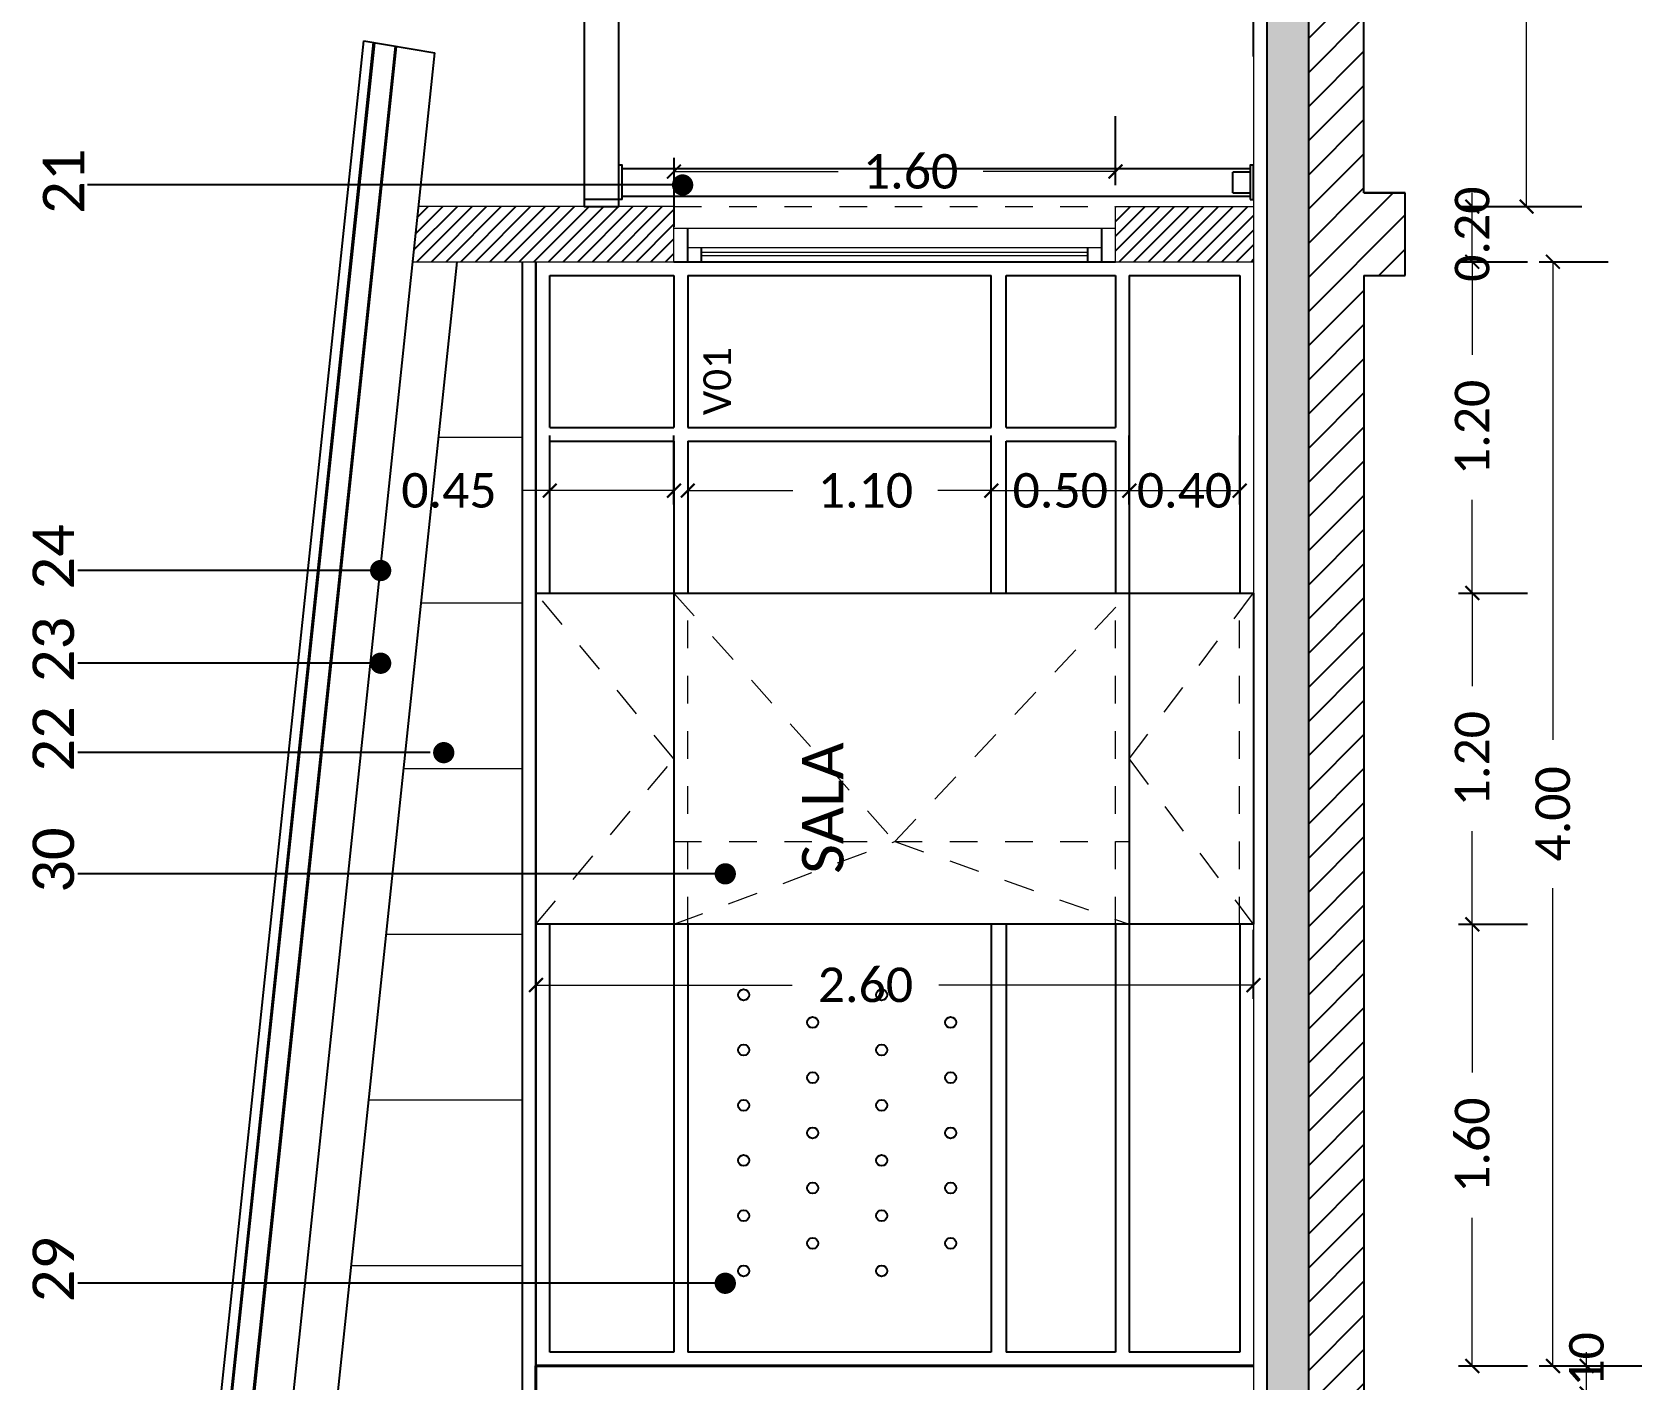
# Model space of a CAD drawing. Header units: metres. Extents: x -127.2 to -72.7, y -10.7 to 45.9.
# Drawn here: x -121.21 to -115.38, y 16.03 to 20.92 of the extents above; entities that cross this region are included whole.
import ezdxf
from ezdxf.enums import TextEntityAlignment as Align

# ---------------------------------------------------------------- set-up
doc = ezdxf.new("R2010")
doc.units = ezdxf.units.M
doc.header["$LTSCALE"] = 0.05
doc.header["$MEASUREMENT"] = 0
for name, pattern in [('DASHED', [0.75, 0.5, -0.25]), ('DASHED2', [9.525, 6.35, -3.175]), ('STYLE_01', [0.41664, 0.20828, -0.20836])]:
    doc.linetypes.add(name, pattern=pattern)
for name, color, linetype, lineweight in [('0-COT-1-50', 3, 'Continuous', 5), ('0-T-1-75-TEXTOS', 4, 'Continuous', 5), ('2.CORTE CENEFA PERGOLA', 2, 'Continuous', 25), ('2.CORTE CHAPA', 3, 'Continuous', 25), ('2.CORTE MURO EXTERIOR', 4, 'Continuous', 18), ('3. LINEA SOLADO', 4, 'Continuous', 18), ('3SA TEXTO 1-75', 1, 'Continuous', 0), ('6', 252, 'Continuous', 25), ('APERTURAS', 251, 'STYLE_01', 18), ('CARPINTERIAS', 1, 'Continuous', 25), ('cotas', 1, 'Continuous', 0), ('flechitas', 2, 'Continuous', 25), ('LINEAS PUNTEADAS VARIAS', 251, 'DASHED2', 9), ('Muros en Corte', 3, 'Continuous', 40)]:
    doc.layers.add(name, color=color, linetype=linetype, lineweight=lineweight)
for name, color, linetype in [('2.CORTE PLATEA', 4, 'Continuous'), ('3.VISTA EQUIPAMIENTO FIJO', 1, 'Continuous'), ('HATCH', 1, 'Continuous')]:
    doc.layers.add(name, color=color, linetype=linetype)
doc.layers.add('2.CORTE RELLENO MURO', color=7, linetype='Continuous', true_color=0x9e9e9e)
doc.styles.add('1-50-TEXTO-CAL', font='calibri.ttf', dxfattribs={"height": 0.125})
doc.styles.add('TCH-1-50-CA', font='calibri.ttf', dxfattribs={"height": 0.1})
doc.styles.add('TCH-1-75-CA', font='calibri.ttf', dxfattribs={"height": 0.15})
doc.dimstyles.new('1-50-COTAS', dxfattribs={"dimtxt": 0.12, "dimasz": 0.1, "dimexe": 0.2, "dimexo": 0.02, "dimgap": 0.1, "dimtad": 0, "dimtoh": 1, "dimzin": 0, "dimdsep": 46, "dimtxsty": '1-50-TEXTO-CAL', "dimblk": 'ARCHTICK', "dimcen": 2, "dimclrd": 256, "dimclre": 250, "dimclrt": 256, "dimadec": 0, "dimazin": 0, "dimtfac": 1, "dimtmove": 0, "dimatfit": 3, "dimldrblk": 'DOT', "dimfxl": 1, "dimfxlon": 1, "dimtzin": 0, "dimlwd": -1, "dimarcsym": 0})

# ---------------------------------------------------------------- blocks, each defined once
blk = doc.blocks.new('_ArchTick')
at = {"color": 0, "linetype": 'ByBlock', "const_width": 0.15}
blk.add_lwpolyline([(-0.5, -0.5), (0.5, 0.5)], dxfattribs=at)
blk = doc.blocks.new('*D38')
at = {"layer": '0-COT-1-50', "color": 250, "lineweight": -2, "transparency": 16777216}
for p, q in [((-116.0428, 17.6837), (-115.7928, 17.6837)), ((-116.0428, 16.0837), (-115.7928, 16.0837))]:
    blk.add_line(p, q, dxfattribs=at)
at = {"layer": '0-COT-1-50', "transparency": 16777216}
for p, q in [((-115.9928, 17.6837), (-115.9928, 17.1465)), ((-115.9928, 16.0837), (-115.9928, 16.6209))]:
    blk.add_line(p, q, dxfattribs=at)
at = {"layer": 'Defpoints', "color": 0, "transparency": 16777216}
for p in [(-116.1909, 17.6837, 0), (-115.9928, 17.6837), (-116.1909, 16.0837, 0)]:
    blk.add_point(p, dxfattribs=at)
at = {"layer": '0-COT-1-50', "transparency": 16777216, "xscale": 0.05, "yscale": 0.05, "zscale": 0.05}
for p, rotation in [((-115.9928, 17.6837), 90), ((-115.9928, 16.0837), 270)]:
    blk.add_blockref('_ArchTick', p, dxfattribs=dict(at, rotation=rotation))
at = {"layer": '0-COT-1-50', "transparency": 16777216, "insert": (-115.9928, 16.8837), "char_height": 0.125, "attachment_point": 5, "rotation": 90, "style": '1-50-TEXTO-CAL'}
blk.add_mtext('1.60', dxfattribs=at)
blk = doc.blocks.new('_Dot')
at = {"color": 0, "linetype": 'ByBlock', "lineweight": -2}
blk.add_line((-0.5, 0), (-1, 0), dxfattribs=at)
at = {"color": 0, "linetype": 'ByBlock', "const_width": 0.343}
blk.add_lwpolyline([(-0.171, 0, 1), (0.171, 0, 1)], format="xyb", close=True, dxfattribs=at)
blk = doc.blocks.new('*D39')
at = {"layer": '0-COT-1-50', "color": 250, "lineweight": -2, "transparency": 16777216}
for p, q in [((-115.7506, 20.0837), (-115.5006, 20.0837)), ((-115.7506, 16.0837), (-115.5006, 16.0837))]:
    blk.add_line(p, q, dxfattribs=at)
at = {"layer": '0-COT-1-50', "transparency": 16777216}
for p, q in [((-115.7006, 20.0837), (-115.7006, 18.3525)), ((-115.7006, 16.0837), (-115.7006, 17.8148))]:
    blk.add_line(p, q, dxfattribs=at)
at = {"layer": 'Defpoints', "color": 0, "transparency": 16777216}
for p in [(-115.8987, 20.0837, 0), (-115.7006, 20.0837), (-115.8987, 16.0837, 0)]:
    blk.add_point(p, dxfattribs=at)
at = {"layer": '0-COT-1-50', "transparency": 16777216, "xscale": 0.05, "yscale": 0.05, "zscale": 0.05}
for p, rotation in [((-115.7006, 20.0837), 90), ((-115.7006, 16.0837), 270)]:
    blk.add_blockref('_ArchTick', p, dxfattribs=dict(at, rotation=rotation))
at = {"layer": '0-COT-1-50', "transparency": 16777216, "insert": (-115.7006, 18.0837), "char_height": 0.125, "attachment_point": 5, "rotation": 90, "style": '1-50-TEXTO-CAL'}
blk.add_mtext('4.00', dxfattribs=at)
blk = doc.blocks.new('*D40')
at = {"layer": '0-COT-1-50', "color": 250, "lineweight": -2, "transparency": 16777216}
for p, q in [((-116.0428, 18.8837), (-115.7928, 18.8837)), ((-116.0428, 17.6837), (-115.7928, 17.6837))]:
    blk.add_line(p, q, dxfattribs=at)
at = {"layer": '0-COT-1-50', "transparency": 16777216}
for p, q in [((-115.9928, 18.8837), (-115.9928, 18.5465)), ((-115.9928, 17.6837), (-115.9928, 18.0209))]:
    blk.add_line(p, q, dxfattribs=at)
at = {"layer": 'Defpoints', "color": 0, "transparency": 16777216}
for p in [(-116.1909, 18.8837, 0), (-115.9928, 18.8837), (-116.1909, 17.6837, 0)]:
    blk.add_point(p, dxfattribs=at)
at = {"layer": '0-COT-1-50', "transparency": 16777216, "xscale": 0.05, "yscale": 0.05, "zscale": 0.05}
for p, rotation in [((-115.9928, 18.8837), 90), ((-115.9928, 17.6837), 270)]:
    blk.add_blockref('_ArchTick', p, dxfattribs=dict(at, rotation=rotation))
at = {"layer": '0-COT-1-50', "transparency": 16777216, "insert": (-115.9928, 18.2837), "char_height": 0.125, "attachment_point": 5, "rotation": 90, "style": '1-50-TEXTO-CAL'}
blk.add_mtext('1.20', dxfattribs=at)
blk = doc.blocks.new('*D41')
at = {"layer": '0-COT-1-50', "color": 250, "lineweight": -2, "transparency": 16777216}
for p, q in [((-116.0428, 20.0837), (-115.7928, 20.0837)), ((-116.0428, 18.8837), (-115.7928, 18.8837))]:
    blk.add_line(p, q, dxfattribs=at)
at = {"layer": '0-COT-1-50', "transparency": 16777216}
for p, q in [((-115.9928, 20.0837), (-115.9928, 19.7465)), ((-115.9928, 18.8837), (-115.9928, 19.2209))]:
    blk.add_line(p, q, dxfattribs=at)
at = {"layer": 'Defpoints', "color": 0, "transparency": 16777216}
for p in [(-116.1909, 20.0837, 0), (-115.9928, 20.0837), (-116.1909, 18.8837, 0)]:
    blk.add_point(p, dxfattribs=at)
at = {"layer": '0-COT-1-50', "transparency": 16777216, "xscale": 0.05, "yscale": 0.05, "zscale": 0.05}
for p, rotation in [((-115.9928, 20.0837), 90), ((-115.9928, 18.8837), 270)]:
    blk.add_blockref('_ArchTick', p, dxfattribs=dict(at, rotation=rotation))
at = {"layer": '0-COT-1-50', "transparency": 16777216, "insert": (-115.9928, 19.4837), "char_height": 0.125, "attachment_point": 5, "rotation": 90, "style": '1-50-TEXTO-CAL'}
blk.add_mtext('1.20', dxfattribs=at)
blk = doc.blocks.new('*D42')
at = {"layer": '0-COT-1-50', "color": 250, "lineweight": -2, "transparency": 16777216}
for p, q in [((-117.7356, 19.2048), (-117.7356, 19.4548)), ((-118.8356, 19.2548), (-118.8356, 19.0548))]:
    blk.add_line(p, q, dxfattribs=at)
at = {"layer": '0-COT-1-50', "transparency": 16777216}
for p, q in [((-118.8356, 19.2548), (-118.4544, 19.2548)), ((-117.7356, 19.2548), (-117.9289, 19.2548))]:
    blk.add_line(p, q, dxfattribs=at)
at = {"layer": 'Defpoints', "color": 0, "transparency": 16777216}
for p in [(-118.8356, 19.2717, 0), (-118.8356, 19.2548), (-117.7356, 18.9415, 0)]:
    blk.add_point(p, dxfattribs=at)
at = {"layer": '0-COT-1-50', "transparency": 16777216, "xscale": 0.05, "yscale": 0.05, "zscale": 0.05, "rotation": 180}
blk.add_blockref('_ArchTick', (-118.8356, 19.2548), dxfattribs=at)
at = {"layer": '0-COT-1-50', "transparency": 16777216, "xscale": 0.05, "yscale": 0.05, "zscale": 0.05}
blk.add_blockref('_ArchTick', (-117.7356, 19.2548), dxfattribs=at)
at = {"layer": '0-COT-1-50', "transparency": 16777216, "insert": (-118.1917, 19.2548), "char_height": 0.125, "attachment_point": 5, "style": '1-50-TEXTO-CAL'}
blk.add_mtext('1.10', dxfattribs=at)
blk = doc.blocks.new('*D43')
at = {"layer": '0-COT-1-50', "color": 250, "lineweight": -2, "transparency": 16777216}
for p, q in [((-119.3356, 19.2457), (-119.3356, 19.4548)), ((-118.8856, 19.2048), (-118.8856, 19.4548))]:
    blk.add_line(p, q, dxfattribs=at)
at = {"layer": '0-COT-1-50', "transparency": 16777216}
for p, q in [((-119.3356, 19.2548), (-119.4356, 19.2548)), ((-118.8856, 19.2548), (-119.3356, 19.2548))]:
    blk.add_line(p, q, dxfattribs=at)
at = {"layer": 'Defpoints', "color": 0, "transparency": 16777216}
for p in [(-119.3356, 19.2548), (-119.3356, 19.2257), (-118.8856, 18.9703, 0)]:
    blk.add_point(p, dxfattribs=at)
at = {"layer": '0-COT-1-50', "transparency": 16777216, "xscale": 0.05, "yscale": 0.05, "zscale": 0.05, "rotation": 180}
blk.add_blockref('_ArchTick', (-119.3356, 19.2548), dxfattribs=at)
at = {"layer": '0-COT-1-50', "transparency": 16777216, "xscale": 0.05, "yscale": 0.05, "zscale": 0.05}
blk.add_blockref('_ArchTick', (-118.8856, 19.2548), dxfattribs=at)
at = {"layer": '0-COT-1-50', "transparency": 16777216, "insert": (-119.7009, 19.2548), "char_height": 0.125, "attachment_point": 5, "style": '1-50-TEXTO-CAL'}
blk.add_mtext('0.45', dxfattribs=at)
blk = doc.blocks.new('*D44')
at = {"layer": '0-COT-1-50', "transparency": 16777216}
for p, q in [((-115.5785, 16.0837), (-115.5785, 16.1337)), ((-115.5785, 15.9837), (-115.5785, 16.0837)), ((-115.5785, 15.9837), (-115.5785, 15.9337))]:
    blk.add_line(p, q, dxfattribs=at)
at = {"layer": '0-COT-1-50', "color": 250, "lineweight": -2, "transparency": 16777216}
for p, q in [((-115.6285, 16.0837), (-115.3785, 16.0837)), ((-115.6285, 15.9837), (-115.3785, 15.9837))]:
    blk.add_line(p, q, dxfattribs=at)
at = {"layer": 'Defpoints', "color": 0, "transparency": 16777216}
for p in [(-115.8987, 16.0837, 0), (-115.5785, 16.0837), (-115.8987, 15.9837, 0)]:
    blk.add_point(p, dxfattribs=at)
at = {"layer": '0-COT-1-50', "transparency": 16777216, "xscale": 0.05, "yscale": 0.05, "zscale": 0.05}
for p, rotation in [((-115.5785, 16.0837), 270), ((-115.5785, 15.9837), 90)]:
    blk.add_blockref('_ArchTick', p, dxfattribs=dict(at, rotation=rotation))
at = {"layer": '0-COT-1-50', "transparency": 16777216, "insert": (-115.5785, 16.0337), "char_height": 0.125, "attachment_point": 5, "rotation": 90, "style": '1-50-TEXTO-CAL'}
blk.add_mtext('0.10', dxfattribs=at)
blk = doc.blocks.new('*D84')
at = {"layer": '0-COT-1-50', "color": 250, "lineweight": -2, "transparency": 16777216}
for p, q in [((-117.2856, 20.3606), (-117.2856, 20.6106)), ((-118.8856, 20.4606), (-118.8856, 20.2106))]:
    blk.add_line(p, q, dxfattribs=at)
at = {"layer": '0-COT-1-50', "transparency": 16777216}
for p, q in [((-118.8856, 20.4106), (-118.2909, 20.4106)), ((-117.2856, 20.4106), (-117.7653, 20.4106))]:
    blk.add_line(p, q, dxfattribs=at)
at = {"layer": 'Defpoints', "color": 0, "transparency": 16777216}
for p in [(-118.8856, 20.6136, 0), (-118.8856, 20.4106), (-117.2856, 20.1334, 0)]:
    blk.add_point(p, dxfattribs=at)
at = {"layer": '0-COT-1-50', "transparency": 16777216, "xscale": 0.05, "yscale": 0.05, "zscale": 0.05, "rotation": 180}
blk.add_blockref('_ArchTick', (-118.8856, 20.4106), dxfattribs=at)
at = {"layer": '0-COT-1-50', "transparency": 16777216, "xscale": 0.05, "yscale": 0.05, "zscale": 0.05}
blk.add_blockref('_ArchTick', (-117.2856, 20.4106), dxfattribs=at)
at = {"layer": '0-COT-1-50', "transparency": 16777216, "insert": (-118.0281, 20.4106), "char_height": 0.125, "attachment_point": 5, "style": '1-50-TEXTO-CAL'}
blk.add_mtext('1.60', dxfattribs=at)
blk = doc.blocks.new('*D166')
at = {"layer": '0-COT-1-50', "color": 250, "lineweight": -2, "transparency": 16777216}
for p, q in [((-116.7856, 17.4136), (-116.7856, 17.6636)), ((-119.3856, 17.5136), (-119.3856, 17.2636))]:
    blk.add_line(p, q, dxfattribs=at)
at = {"layer": '0-COT-1-50', "transparency": 16777216}
for p, q in [((-119.3856, 17.4636), (-118.4573, 17.4636)), ((-116.7856, 17.4636), (-117.926, 17.4636))]:
    blk.add_line(p, q, dxfattribs=at)
at = {"layer": 'Defpoints', "color": 0, "transparency": 16777216}
for p in [(-119.3856, 17.6456, 0), (-119.3856, 17.4636), (-116.7856, 16.8651, 0)]:
    blk.add_point(p, dxfattribs=at)
at = {"layer": '0-COT-1-50', "transparency": 16777216, "xscale": 0.05, "yscale": 0.05, "zscale": 0.05, "rotation": 180}
blk.add_blockref('_ArchTick', (-119.3856, 17.4636), dxfattribs=at)
at = {"layer": '0-COT-1-50', "transparency": 16777216, "xscale": 0.05, "yscale": 0.05, "zscale": 0.05}
blk.add_blockref('_ArchTick', (-116.7856, 17.4636), dxfattribs=at)
at = {"layer": '0-COT-1-50', "transparency": 16777216, "insert": (-118.1917, 17.4636), "char_height": 0.125, "attachment_point": 5, "style": '1-50-TEXTO-CAL'}
blk.add_mtext('2.60', dxfattribs=at)
blk = doc.blocks.new('*D192')
at = {"layer": '0-COT-1-50', "color": 250, "lineweight": -2, "transparency": 16777216}
for p, q in [((-117.7356, 19.2048), (-117.7356, 19.4548)), ((-117.2356, 19.2048), (-117.2356, 19.4548))]:
    blk.add_line(p, q, dxfattribs=at)
at = {"layer": '0-COT-1-50', "transparency": 16777216}
blk.add_line((-117.7356, 19.2548), (-117.2356, 19.2548), dxfattribs=at)
at = {"layer": 'Defpoints', "color": 0, "transparency": 16777216}
for p in [(-117.2356, 19.2548), (-117.2356, 19.1045, 0), (-117.7356, 18.8003, 0)]:
    blk.add_point(p, dxfattribs=at)
at = {"layer": '0-COT-1-50', "transparency": 16777216, "xscale": 0.05, "yscale": 0.05, "zscale": 0.05, "rotation": 180}
blk.add_blockref('_ArchTick', (-117.7356, 19.2548), dxfattribs=at)
at = {"layer": '0-COT-1-50', "transparency": 16777216, "xscale": 0.05, "yscale": 0.05, "zscale": 0.05}
blk.add_blockref('_ArchTick', (-117.2356, 19.2548), dxfattribs=at)
at = {"layer": '0-COT-1-50', "transparency": 16777216, "insert": (-117.4856, 19.2548), "char_height": 0.125, "attachment_point": 5, "style": '1-50-TEXTO-CAL'}
blk.add_mtext('0.50', dxfattribs=at)
blk = doc.blocks.new('*D193')
at = {"layer": '0-COT-1-50', "color": 250, "lineweight": -2, "transparency": 16777216}
for p, q in [((-117.2356, 19.2048), (-117.2356, 19.4548)), ((-116.8356, 19.2048), (-116.8356, 19.4548))]:
    blk.add_line(p, q, dxfattribs=at)
at = {"layer": '0-COT-1-50', "transparency": 16777216}
blk.add_line((-117.2356, 19.2548), (-116.8356, 19.2548), dxfattribs=at)
at = {"layer": 'Defpoints', "color": 0, "transparency": 16777216}
for p in [(-116.8356, 19.2548), (-117.2356, 19.1111, 0), (-116.8356, 19.1179, 0)]:
    blk.add_point(p, dxfattribs=at)
at = {"layer": '0-COT-1-50', "transparency": 16777216, "xscale": 0.05, "yscale": 0.05, "zscale": 0.05, "rotation": 180}
blk.add_blockref('_ArchTick', (-117.2356, 19.2548), dxfattribs=at)
at = {"layer": '0-COT-1-50', "transparency": 16777216, "xscale": 0.05, "yscale": 0.05, "zscale": 0.05}
blk.add_blockref('_ArchTick', (-116.8356, 19.2548), dxfattribs=at)
at = {"layer": '0-COT-1-50', "transparency": 16777216, "insert": (-117.0356, 19.2548), "char_height": 0.125, "attachment_point": 5, "style": '1-50-TEXTO-CAL'}
blk.add_mtext('0.40', dxfattribs=at)
blk = doc.blocks.new('*D195')
at = {"layer": '0-COT-1-50', "transparency": 16777216}
for p, q in [((-115.9928, 20.2837), (-115.9928, 20.3337)), ((-115.9928, 20.0837), (-115.9928, 20.2837)), ((-115.9928, 20.0837), (-115.9928, 20.0337))]:
    blk.add_line(p, q, dxfattribs=at)
at = {"layer": '0-COT-1-50', "color": 250, "lineweight": -2, "transparency": 16777216}
for p, q in [((-116.0428, 20.2837), (-115.7928, 20.2837)), ((-116.0428, 20.0837), (-115.7928, 20.0837))]:
    blk.add_line(p, q, dxfattribs=at)
at = {"layer": 'Defpoints', "color": 0, "transparency": 16777216}
for p in [(-117.0301, 20.2837, 0), (-115.9928, 20.2837), (-116.3432, 20.0837, 0)]:
    blk.add_point(p, dxfattribs=at)
at = {"layer": '0-COT-1-50', "transparency": 16777216, "xscale": 0.05, "yscale": 0.05, "zscale": 0.05}
for p, rotation in [((-115.9928, 20.2837), 270), ((-115.9928, 20.0837), 90)]:
    blk.add_blockref('_ArchTick', p, dxfattribs=dict(at, rotation=rotation))
at = {"layer": '0-COT-1-50', "transparency": 16777216, "insert": (-115.9928, 20.1837), "char_height": 0.125, "attachment_point": 5, "rotation": 90, "style": '1-50-TEXTO-CAL'}
blk.add_mtext('0.20', dxfattribs=at)
blk = doc.blocks.new('*D210')
at = {"layer": '0-COT-1-50', "color": 250, "lineweight": -2, "transparency": 16777216}
for p, q in [((-119.0856, 20.9529), (-119.0856, 21.2167)), ((-116.7856, 20.8274), (-116.7856, 21.2167))]:
    blk.add_line(p, q, dxfattribs=at)
at = {"layer": '0-COT-1-50', "transparency": 16777216}
for p, q in [((-119.0856, 21.0167), (-118.2012, 21.0167)), ((-116.7856, 21.0167), (-117.6699, 21.0167))]:
    blk.add_line(p, q, dxfattribs=at)
at = {"layer": 'Defpoints', "color": 0, "transparency": 16777216}
for p in [(-119.0856, 21.0167), (-119.0856, 20.9329), (-116.7856, 20.8074, 0)]:
    blk.add_point(p, dxfattribs=at)
at = {"layer": '0-COT-1-50', "transparency": 16777216, "xscale": 0.05, "yscale": 0.05, "zscale": 0.05, "rotation": 180}
blk.add_blockref('_ArchTick', (-119.0856, 21.0167), dxfattribs=at)
at = {"layer": '0-COT-1-50', "transparency": 16777216, "xscale": 0.05, "yscale": 0.05, "zscale": 0.05}
blk.add_blockref('_ArchTick', (-116.7856, 21.0167), dxfattribs=at)
at = {"layer": '0-COT-1-50', "transparency": 16777216, "insert": (-117.9356, 21.0167), "char_height": 0.125, "attachment_point": 5, "style": '1-50-TEXTO-CAL'}
blk.add_mtext('2.30', dxfattribs=at)
blk = doc.blocks.new('*D209')
at = {"layer": '0-COT-1-50', "color": 250, "lineweight": -2, "transparency": 16777216}
for p, q in [((-115.846, 24.5462), (-115.596, 24.5462)), ((-115.846, 20.2837), (-115.596, 20.2837))]:
    blk.add_line(p, q, dxfattribs=at)
at = {"layer": '0-COT-1-50', "transparency": 16777216}
for p, q in [((-115.796, 24.5462), (-115.796, 22.6833)), ((-115.796, 20.2837), (-115.796, 22.1466))]:
    blk.add_line(p, q, dxfattribs=at)
at = {"layer": 'Defpoints', "color": 0, "transparency": 16777216}
for p in [(-115.9155, 24.5462, 0), (-115.9155, 20.2837, 0), (-115.796, 20.2837)]:
    blk.add_point(p, dxfattribs=at)
at = {"layer": '0-COT-1-50', "transparency": 16777216, "xscale": 0.05, "yscale": 0.05, "zscale": 0.05}
for p, rotation in [((-115.796, 24.5462), 90), ((-115.796, 20.2837), 270)]:
    blk.add_blockref('_ArchTick', p, dxfattribs=dict(at, rotation=rotation))
at = {"layer": '0-COT-1-50', "transparency": 16777216, "insert": (-115.796, 22.4149), "char_height": 0.125, "attachment_point": 5, "rotation": 90, "style": '1-50-TEXTO-CAL'}
blk.add_mtext('4.26', dxfattribs=at)
blk = doc.blocks.new('*D216')
at = {"layer": '0-COT-1-50', "color": 250, "lineweight": -2, "transparency": 16777216}
for p, q in [((-119.0856, 20.9529), (-119.0856, 21.2167)), ((-116.7856, 20.8274), (-116.7856, 21.2167))]:
    blk.add_line(p, q, dxfattribs=at)
at = {"layer": '0-COT-1-50', "transparency": 16777216}
for p, q in [((-119.0856, 21.0167), (-118.2012, 21.0167)), ((-116.7856, 21.0167), (-117.6699, 21.0167))]:
    blk.add_line(p, q, dxfattribs=at)
at = {"layer": 'Defpoints', "color": 0, "transparency": 16777216}
for p in [(-119.0856, 21.0167), (-119.0856, 20.9329), (-116.7856, 20.8074, 0)]:
    blk.add_point(p, dxfattribs=at)
at = {"layer": '0-COT-1-50', "transparency": 16777216, "xscale": 0.05, "yscale": 0.05, "zscale": 0.05, "rotation": 180}
blk.add_blockref('_ArchTick', (-119.0856, 21.0167), dxfattribs=at)
at = {"layer": '0-COT-1-50', "transparency": 16777216, "xscale": 0.05, "yscale": 0.05, "zscale": 0.05}
blk.add_blockref('_ArchTick', (-116.7856, 21.0167), dxfattribs=at)
at = {"layer": '0-COT-1-50', "transparency": 16777216, "insert": (-117.9356, 21.0167), "char_height": 0.125, "attachment_point": 5, "style": '1-50-TEXTO-CAL'}
blk.add_mtext('2.30', dxfattribs=at)

msp = doc.modelspace()

# ---------------------------------------------------------------- hatches: boundary and pattern name
at = {"layer": '2.CORTE RELLENO MURO'}
msp.add_hatch(color=256, dxfattribs=at).paths.add_polyline_path([(-116.7356, 10.4837), (-116.5856, 10.4837), (-116.5856, 22.4287), (-116.7356, 22.4287)])
at = {"layer": 'HATCH', "ltscale": 2}
h = msp.add_hatch(dxfattribs=at)
h.set_pattern_fill('ANSI31', color=256, scale=0.7, style=0)
h.paths.add_polyline_path([(-116.5856, 10.4837), (-116.3856, 10.4837), (-116.3856, 12.8337), (-116.2356, 12.8337), (-116.2356, 13.1337), (-116.3856, 13.1337), (-116.3856, 20.0337), (-116.2356, 20.0337), (-116.2356, 20.3337), (-116.3856, 20.3337), (-116.3856, 22.4287), (-116.5856, 22.4287)])
at = {"layer": 'HATCH'}
h = msp.add_hatch(dxfattribs=at)
h.set_pattern_fill('ANSI31', color=256, scale=0.3, style=0)
h.paths.add_polyline_path([(-119.8321, 20.0837), (-119.811, 20.2837), (-119.2106, 20.2837), (-119.0856, 20.2837), (-118.8856, 20.2837), (-118.8856, 20.0837)])
h = msp.add_hatch(dxfattribs=at)
h.set_pattern_fill('ANSI31', color=256, scale=0.3, style=0)
h.paths.add_polyline_path([(-116.7856, 20.2837), (-117.2856, 20.2837), (-117.2856, 20.0837), (-116.7856, 20.0837)])

# ---------------------------------------------------------------- linework, layer by layer
for p, q in [((-119.4356, 20.0837, 0), (-119.4356, 13.0837)), ((-119.3856, 20.0837, 0), (-119.3856, 13.0837))]:
    msp.add_line(p, q)
at = {"layer": '0-COT-1-50'}
for p, q in [((-119.4356, 19.4471), (-119.7383, 19.4471)), ((-119.4356, 18.8471), (-119.8017, 18.8471)), ((-119.4356, 18.2471), (-119.865, 18.2471)), ((-119.4356, 17.6471), (-119.9283, 17.6471)), ((-119.4356, 17.0471), (-119.9916, 17.0471)), ((-119.4356, 16.4471), (-120.0549, 16.4471))]:
    msp.add_line(p, q, dxfattribs=at)
at = {"layer": '2.CORTE CENEFA PERGOLA'}
for p, q in [((-119.0731, 20.4212, 0), (-116.7981, 20.4212, 0)), ((-116.7981, 20.4087, 0), (-116.8606, 20.4087, 0)), ((-116.8606, 20.3337, 0), (-116.8606, 20.4087, 0)), ((-119.0731, 20.3087, 0), (-119.2106, 20.3087, 0)), ((-119.0731, 20.3212, 0), (-116.7981, 20.3212, 0)), ((-116.8606, 20.3337, 0), (-116.7981, 20.3337, 0))]:
    msp.add_line(p, q, dxfattribs=at)
at = {"layer": '2.CORTE CENEFA PERGOLA', "elevation": 0}
for points in [[(-119.2106, 22.5662), (-119.2106, 20.2837), (-119.0856, 20.2837), (-119.0856, 22.5987)], [(-119.0731, 20.3087), (-119.0731, 20.4337), (-119.0856, 20.4337)], [(-119.0856, 20.3087), (-119.2106, 20.3087)]]:
    msp.add_lwpolyline(points, dxfattribs=at)
msp.add_lwpolyline([(-116.7981, 20.3087), (-116.7856, 20.3087), (-116.7856, 20.4337), (-116.7981, 20.4337)], close=True, dxfattribs=at)
at = {"layer": '2.CORTE CHAPA'}
for p, q in [((-120.0088, 20.8837), (-119.7522, 20.8411, 0)), ((-121.0708, 10.4837, 0), (-119.9742, 20.878, 0)), ((-121.0662, 10.4831, 0), (-119.9696, 20.8772, 0)), ((-120.9913, 10.4753, 0), (-119.8951, 20.8648, 0)), ((-120.9866, 10.4748, 0), (-119.8905, 20.8641, 0)), ((-120.8474, 10.4601, 0), (-119.7522, 20.8411, 0)), ((-120.4097, 13.0837, 0), (-119.6712, 20.0837, 0))]:
    msp.add_line(p, q, dxfattribs=at)
at = {"layer": '2.CORTE MURO EXTERIOR'}
for p, q in [((-116.7856, 21.4837, 0), (-116.7856, 13.0837)), ((-119.811, 20.2837), (-119.8321, 20.0837)), ((-118.8856, 20.2837), (-119.811, 20.2837)), ((-118.8856, 20.0837), (-118.8856, 20.2837)), ((-117.2856, 20.0837), (-117.2856, 20.2837)), ((-117.2856, 20.2837), (-116.7856, 20.2837, 0)), ((-119.8321, 20.0837), (-118.8856, 20.0837)), ((-117.2856, 20.0837), (-116.7856, 20.0837, 0))]:
    msp.add_line(p, q, dxfattribs=at)
at = {"layer": '2.CORTE PLATEA'}
for p, q in [((-116.7356, 10.4837, 0), (-116.7356, 22.4287, 0)), ((-116.5856, 10.4837, 0), (-116.5856, 22.4287, 0)), ((-116.3856, 20.3337, 0), (-116.3856, 21.1837, 0)), ((-116.3856, 20.3337, 0), (-116.2356, 20.3337, 0)), ((-116.2356, 20.3337, 0), (-116.3856, 20.3337, 0)), ((-116.2356, 20.0337, 0), (-116.2356, 20.3337, 0)), ((-116.3856, 20.0337, 0), (-116.3856, 13.1337, 0)), ((-116.3856, 20.0337, 0), (-116.2356, 20.0337, 0))]:
    msp.add_line(p, q, dxfattribs=at)
at = {"layer": '3. LINEA SOLADO', "linetype": 'Continuous'}
msp.add_line((-116.7856, 22.6537, 0), (-116.7856, 13.0837), dxfattribs=at)
at = {"layer": '3. LINEA SOLADO'}
msp.add_line((-116.7356, 22.4287, 0), (-116.7356, 10.4837, 0), dxfattribs=at)
at = {"layer": '3.VISTA EQUIPAMIENTO FIJO'}
for p, q in [((-119.3856, 16.0837), (-119.3856, 20.0837)), ((-119.3356, 20.0337), (-118.8856, 20.0337)), ((-119.3356, 19.4837), (-119.3356, 20.0337)), ((-118.8856, 20.0337, 0), (-118.8856, 19.4837, 0)), ((-118.8356, 20.0337, 0), (-118.8356, 19.4837, 0)), ((-118.8356, 20.0337), (-117.7356, 20.0337, 0)), ((-117.7356, 19.4837, 0), (-117.7356, 20.0337, 0)), ((-117.6816, 20.0337, 0), (-117.2856, 20.0337, 0)), ((-117.6816, 19.4837, 0), (-117.6816, 20.0337, 0)), ((-117.2856, 20.0337, 0), (-117.2856, 19.4837, 0)), ((-117.2356, 20.0337, 0), (-117.2356, 16.1337, 0)), ((-117.2356, 20.0337, 0), (-116.8356, 20.0337, 0)), ((-116.8356, 20.0337, 0), (-116.8356, 18.8837, 0)), ((-119.3356, 19.4837, 0), (-118.8856, 19.4837, 0)), ((-118.8356, 19.4837, 0), (-117.7356, 19.4837, 0)), ((-117.6816, 19.4837, 0), (-117.2856, 19.4837, 0)), ((-119.3356, 18.8837), (-119.3356, 19.4337)), ((-119.3356, 19.4337, 0), (-118.8856, 19.4337, 0)), ((-118.8856, 19.4337, 0), (-118.8856, 16.1337, 0)), ((-118.8356, 19.4337, 0), (-117.7356, 19.4337, 0)), ((-118.8356, 19.4337, 0), (-118.8356, 18.8837, 0)), ((-117.7356, 18.8837, 0), (-117.7356, 19.4337, 0)), ((-117.6816, 18.8837, 0), (-117.6816, 19.4337, 0)), ((-117.6816, 19.4337, 0), (-117.2856, 19.4337, 0)), ((-117.2856, 19.4337, 0), (-117.2856, 18.8837)), ((-119.3356, 16.1337, 0), (-119.3356, 17.6837)), ((-118.8356, 17.6837, 0), (-118.8356, 16.1337, 0)), ((-117.7356, 17.6837, 0), (-117.7356, 16.1337, 0)), ((-117.6816, 17.6837, 0), (-117.6816, 16.1337, 0)), ((-117.2856, 17.6837, 0), (-117.2856, 16.1337, 0)), ((-116.8356, 17.6837, 0), (-116.8356, 16.1337, 0)), ((-117.2856, 17.5783), (-117.2856, 16.2782)), ((-118.8856, 16.1337, 0), (-119.3356, 16.1337, 0)), ((-117.7356, 16.1337), (-118.8356, 16.1337, 0)), ((-117.2856, 16.1337), (-117.6816, 16.1337)), ((-116.8356, 16.1337, 0), (-117.2356, 16.1337))]:
    msp.add_line(p, q, dxfattribs=at)
at = {"layer": '3.VISTA EQUIPAMIENTO FIJO', "elevation": 0}
msp.add_lwpolyline([(-119.3856, 18.8837), (-116.7856, 18.8837), (-116.7856, 17.6837), (-119.3856, 17.6837)], dxfattribs=at)
at = {"layer": '3.VISTA EQUIPAMIENTO FIJO'}
for centre in [(-118.6332, 17.4282, 0), (-118.1332, 17.4282, 0), (-118.3832, 17.3282, 0), (-117.8832, 17.3282, 0), (-118.6332, 17.2282, 0), (-118.1332, 17.2282, 0), (-118.3832, 17.1282, 0), (-117.8832, 17.1282, 0), (-118.6332, 17.0282, 0), (-118.1332, 17.0282, 0), (-118.3832, 16.9282, 0), (-117.8832, 16.9282, 0), (-118.6332, 16.8282, 0), (-118.1332, 16.8282, 0), (-118.3832, 16.7282, 0), (-117.8832, 16.7282, 0), (-118.6332, 16.6282, 0), (-118.1332, 16.6282, 0), (-118.3832, 16.5282, 0), (-117.8832, 16.5282, 0), (-118.6332, 16.4282, 0), (-118.1332, 16.4282, 0)]:
    msp.add_circle(centre, 0.02, dxfattribs=at)
at = {"layer": '6'}
msp.add_line((-121.106, 10.4837, 0), (-120.0088, 20.8837, 0), dxfattribs=at)
at = {"layer": 'APERTURAS'}
msp.add_line((-118.8856, 20.2837), (-117.2856, 20.2837), dxfattribs=at)
at = {"layer": 'CARPINTERIAS'}
for p, q in [((-118.8356, 20.0837), (-118.8356, 20.2044)), ((-117.3356, 20.0837), (-117.3356, 20.2044)), ((-118.7856, 20.0837), (-118.7856, 20.134)), ((-117.3856, 20.0837), (-117.3856, 20.134)), ((-118.8856, 20.0837), (-117.2856, 20.0837, 0))]:
    msp.add_line(p, q, dxfattribs=at)
at = {"layer": 'cotas'}
for p, q in [((-117.2856, 20.2044), (-118.8856, 20.2044)), ((-117.3356, 20.134), (-118.8356, 20.134)), ((-117.3856, 20.1169), (-118.7856, 20.1169)), ((-117.3856, 20.1048), (-118.7856, 20.1048))]:
    msp.add_line(p, q, dxfattribs=at)
at = {"layer": 'flechitas', "linetype": 'ByBlock', "lineweight": -2, "elevation": 0}
msp.add_lwpolyline([(-118.8823, 20.3619), (-121.0106, 20.3619)], dxfattribs=at)
at = {"layer": 'flechitas', "linetype": 'ByBlock', "lineweight": -2}
for points in [[(-119.9203, 18.9652), (-121.0452, 18.9652)], [(-119.9203, 18.6294), (-121.0452, 18.6294)], [(-119.7684, 18.3055), (-121.0452, 18.3055)], [(-118.7215, 17.8665), (-121.0452, 17.8665)], [(-118.7215, 16.3834), (-121.0452, 16.3834)]]:
    msp.add_lwpolyline(points, dxfattribs=at)
at = {"layer": 'LINEAS PUNTEADAS VARIAS', "ltscale": 0.35}
for p, q in [((-118.8856, 18.2837), (-119.3856, 18.8837)), ((-118.8856, 18.8837), (-118.0856, 17.9837)), ((-118.0856, 17.9837), (-117.2356, 18.8837)), ((-117.2356, 18.2837), (-116.7856, 18.8837, 0)), ((-119.3856, 17.6837, 0), (-118.8856, 18.2837)), ((-116.7856, 17.6837, 0), (-117.2356, 18.2837)), ((-118.8856, 17.6837, 0), (-118.0856, 17.9837)), ((-118.0856, 17.9837), (-117.2356, 17.6837))]:
    msp.add_line(p, q, dxfattribs=at)
at = {"layer": 'LINEAS PUNTEADAS VARIAS', "linetype": 'DASHED', "ltscale": 2}
for p, q in [((-118.8356, 17.6837, 0), (-118.8356, 18.8837)), ((-117.2856, 17.6837), (-117.2856, 18.8837)), ((-116.8361, 17.6837), (-116.8361, 18.8837)), ((-118.8856, 17.9837, 0), (-117.2356, 17.9837))]:
    msp.add_line(p, q, dxfattribs=at)
at = {"layer": 'Muros en Corte'}
for p in [(-116.7856, 16.0837, 0), (-119.3856, 15.9837, 0)]:
    msp.add_line(p, (-119.3856, 16.0837, 0), dxfattribs=at)

# ---------------------------------------------------------------- block references
at = {"layer": 'flechitas', "linetype": 'ByBlock', "lineweight": -2, "xscale": 0.1125, "yscale": 0.1125, "zscale": 0.1125}
for p in [(-118.8542, 20.3619, 0), (-119.9484, 18.9652), (-119.9484, 18.6294), (-119.7198, 18.3055), (-118.6996, 17.8665), (-118.6996, 16.3834)]:
    msp.add_blockref('_Dot', p, dxfattribs=at)

# ---------------------------------------------------------------- texts
at = {"layer": '0-T-1-75-TEXTOS', "lineweight": 5, "style": 'TCH-1-75-CA'}
msp.add_text('21', height=0.15, rotation=90, dxfattribs=at).set_placement((-121.0221, 20.3754), align=Align.CENTER)
for s, p in [('24', (-121.0594, 18.8963)), ('23', (-121.0594, 18.5606)), ('22', (-121.0594, 18.2367)), ('30', (-121.0594, 17.7977)), ('29', (-121.0594, 16.3146))]:
    msp.add_text(s, height=0.15, rotation=90, dxfattribs=at).set_placement(p)
at = {"layer": '0-T-1-75-TEXTOS', "insert": (-118.7791, 19.528), "char_height": 0.1, "width": 3.367953, "attachment_point": 1, "rotation": 90, "line_spacing_factor": 4, "style": 'TCH-1-50-CA'}
msp.add_mtext('V01', dxfattribs=at)
at = {"layer": '3SA TEXTO 1-75', "lineweight": 5, "insert": (-118.4214, 17.8665), "char_height": 0.15, "attachment_point": 1, "rotation": 90, "line_spacing_factor": 0.992596, "style": 'TCH-1-75-CA'}
msp.add_mtext('SALA', dxfattribs=at)

# ---------------------------------------------------------------- dimensions: what is measured, and where the dimension line sits
at = {"layer": '0-COT-1-50'}
for base, p1, p2, angle, picture, middle, dimtype in [((-115.796, 20.2837, 0), (-115.9155, 24.5462, 0), (-115.9155, 20.2837, 0), 270, '*D209', (-115.796, 22.4149, 0), 161), ((-115.9928, 20.2837, 0), (-116.3432, 20.0837, 0), (-117.0301, 20.2837, 0), 90, '*D195', (-115.9928, 20.1837, 0), 160), ((-115.5785, 16.0837, 0), (-115.8987, 15.9837, 0), (-115.8987, 16.0837, 0), 90, '*D44', (-115.5785, 16.0337, 0), 160)]:
    dim = msp.add_linear_dim(base=base, p1=p1, p2=p2, angle=angle, dimstyle='1-50-COTAS', override={"dimasz": 0.05, "dimfxl": 0.05}, dxfattribs=at)
    dim.commit()
    dim.dimension.update_dxf_attribs({"geometry": picture, "text_midpoint": middle, "dimtype": dimtype})
dim = msp.add_linear_dim(base=(-119.0856, 21.0167, 0), p1=(-116.7856, 20.8074), p2=(-119.0856, 20.9329, 0), dimstyle='1-50-COTAS', override={"dimasz": 0.05}, dxfattribs=at)
dim.commit()
dim.dimension.update_dxf_attribs({"geometry": '*D210', "text_midpoint": (-117.9356, 21.0167, 0)})
for base, p1, p2, angle, override, picture, middle in [((-119.0856, 21.0167, 0), (-116.7856, 20.8074, 0), (-119.0856, 20.9329, 0), 0, {"dimasz": 0.05}, '*D216', (-117.9356, 21.0167, 0)), ((-115.9928, 20.0837, 0), (-116.1909, 18.8837), (-116.1909, 20.0837, 0), 90, {"dimasz": 0.05, "dimfxl": 0.05}, '*D41', (-115.9928, 19.4837, 0)), ((-115.7006, 20.0837, 0), (-115.8987, 16.0837), (-115.8987, 20.0837, 0), 90, {"dimasz": 0.05, "dimfxl": 0.05}, '*D39', (-115.7006, 18.0837, 0)), ((-115.9928, 18.8837, 0), (-116.1909, 17.6837), (-116.1909, 18.8837, 0), 90, {"dimasz": 0.05, "dimfxl": 0.05}, '*D40', (-115.9928, 18.2837, 0)), ((-115.9928, 17.6837, 0), (-116.1909, 16.0837), (-116.1909, 17.6837, 0), 90, {"dimasz": 0.05, "dimfxl": 0.05}, '*D38', (-115.9928, 16.8837, 0))]:
    dim = msp.add_linear_dim(base=base, p1=p1, p2=p2, angle=angle, dimstyle='1-50-COTAS', override=override, dxfattribs=at)
    dim.commit()
    dim.dimension.update_dxf_attribs({"geometry": picture, "text_midpoint": middle})
for base, p1, p2, picture, middle in [((-118.8856, 20.4106, 0), (-117.2856, 20.1334), (-118.8856, 20.6136, 0), '*D84', (-118.0281, 20.4106, 0)), ((-119.3356, 19.2548, 0), (-118.8856, 18.9703, 0), (-119.3356, 19.2257, 0), '*D43', (-119.7009, 19.2548, 0)), ((-118.8356, 19.2548, 0), (-117.7356, 18.9415, 0), (-118.8356, 19.2717, 0), '*D42', (-118.1917, 19.2548, 0)), ((-117.2356, 19.2548, 0), (-117.7356, 18.8003, 0), (-117.2356, 19.1045, 0), '*D192', (-117.4856, 19.2548, 0)), ((-116.8356, 19.2548, 0), (-117.2356, 19.1111, 0), (-116.8356, 19.1179, 0), '*D193', (-117.0356, 19.2548, 0)), ((-119.3856, 17.4636, 0), (-116.7856, 16.8651, 0), (-119.3856, 17.6456, 0), '*D166', (-118.1917, 17.4636, 0))]:
    dim = msp.add_linear_dim(base=base, p1=p1, p2=p2, dimstyle='1-50-COTAS', override={"dimasz": 0.05, "dimfxl": 0.05}, dxfattribs=at)
    dim.commit()
    dim.dimension.update_dxf_attribs({"geometry": picture, "text_midpoint": middle, "dimtype": 160})

doc.saveas('drawing.dxf')
